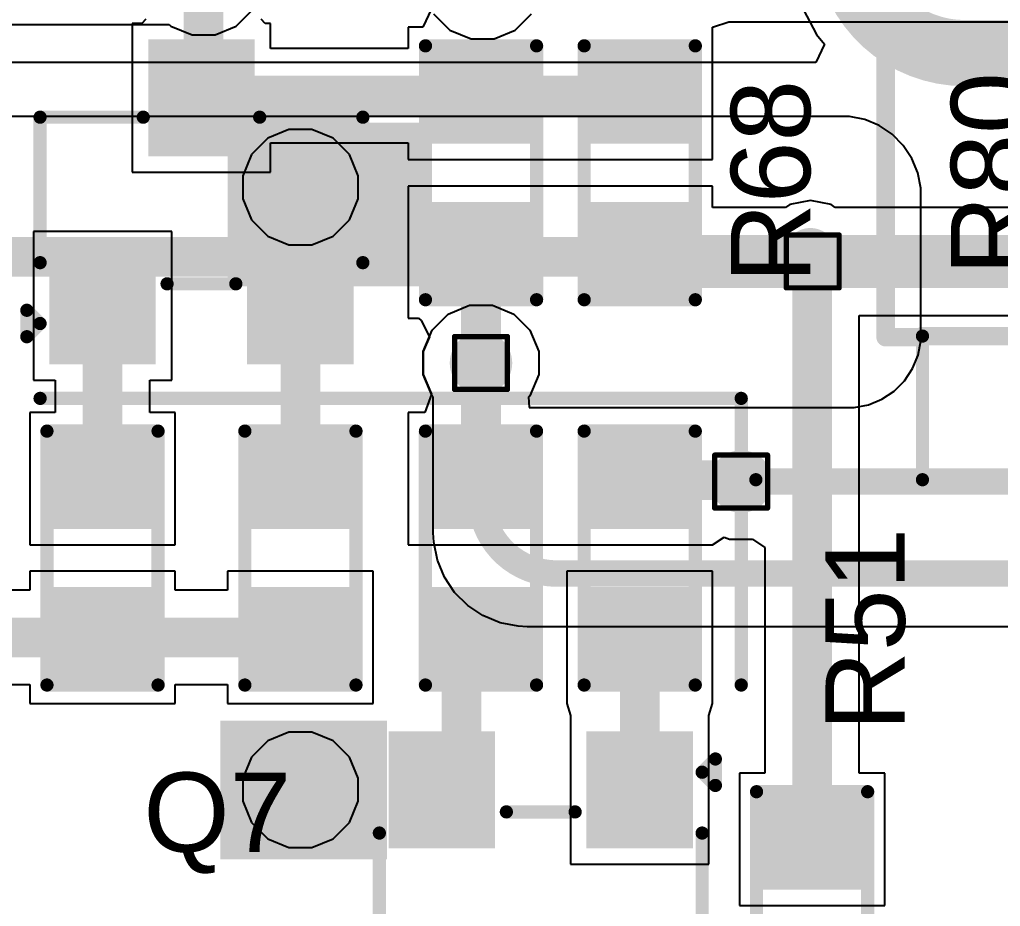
# Model space of a CAD drawing. Header units: inches. Extents: x -40 to 219, y 2 to 133.
# Drawn here: x 36.49 to 45.91, y 30.24 to 38.76 of the extents above; entities that cross this region are included whole.
import ezdxf

# ---------------------------------------------------------------- set-up
doc = ezdxf.new("R2010")
doc.units = ezdxf.units.IN
for name, color, linetype in [('Bottom Layer', 5, 'Continuous'), ('Drill Drawing', 1, 'Continuous'), ('Top Layer', 1, 'Continuous'), ('Top Overlay', 2, 'Continuous'), ('Top Paste', 8, 'Continuous'), ('Top Solder', 216, 'Continuous'), ('Via Holes', 16, 'Continuous')]:
    doc.layers.add(name, color=color, linetype=linetype)
doc.styles.add('Arial', font='', dxfattribs={"height": 0.2})
doc.styles.get('Arial').set_extended_font_data('Arial')

# ---------------------------------------------------------------- blocks, each defined once
blk = doc.blocks.new('R___0603_36')
at = {"layer": 'Top Layer'}
for points in [[(-0.381, 0.4445), (-0.381, -0.4445), (-1.143, -0.4445), (-1.143, 0.4445)], [(1.143, 0.4445), (1.143, -0.4445), (0.381, -0.4445), (0.381, 0.4445)]]:
    blk.add_hatch(color=1, dxfattribs=at).paths.add_polyline_path(points)
at = {"layer": 'Top Paste'}
for points in [[(-0.381, 0.4445), (-0.381, -0.4445), (-1.143, -0.4445), (-1.143, 0.4445)], [(1.143, 0.4445), (1.143, -0.4445), (0.381, -0.4445), (0.381, 0.4445)]]:
    blk.add_hatch(color=8, dxfattribs=at).paths.add_polyline_path(points)
at = {"layer": 'Top Solder'}
for points in [[(-0.2794, 0.5461), (-0.2794, -0.5461), (-1.2446, -0.5461), (-1.2446, 0.5461)], [(1.2446, 0.5461), (1.2446, -0.5461), (0.2794, -0.5461), (0.2794, 0.5461)]]:
    blk.add_hatch(color=216, dxfattribs=at).paths.add_polyline_path(points)
at = {"layer": 'Top Overlay'}
for points in [[(1.2192, 0.5334, 0.127, 0.127, 0), (-1.2192, 0.5334, 0.127, 0.127, 0)], [(-1.2192, -0.5334, 0.127, 0.127, 0), (-1.2192, 0.5334, 0.127, 0.127, 0)], [(1.2192, -0.5334, 0.127, 0.127, 0), (1.2192, 0.5334, 0.127, 0.127, 0)], [(1.2192, -0.5334, 0.127, 0.127, 0), (-1.2192, -0.5334, 0.127, 0.127, 0)]]:
    blk.add_lwpolyline(points, format="xyseb", dxfattribs=at)
for points in [[(-1.25095, 0.5334, 0.0635, 0.0635, 1), (-1.18745, 0.5334, 0.0635, 0.0635, 1)], [(-1.25095, 0.5334, 0.0635, 0.0635, 1), (-1.18745, 0.5334, 0.0635, 0.0635, 1)], [(1.18745, 0.5334, 0.0635, 0.0635, 1), (1.25095, 0.5334, 0.0635, 0.0635, 1)], [(1.18745, 0.5334, 0.0635, 0.0635, 1), (1.25095, 0.5334, 0.0635, 0.0635, 1)], [(-1.25095, -0.5334, 0.0635, 0.0635, 1), (-1.18745, -0.5334, 0.0635, 0.0635, 1)], [(-1.25095, -0.5334, 0.0635, 0.0635, 1), (-1.18745, -0.5334, 0.0635, 0.0635, 1)], [(1.18745, -0.5334, 0.0635, 0.0635, 1), (1.25095, -0.5334, 0.0635, 0.0635, 1)], [(1.18745, -0.5334, 0.0635, 0.0635, 1), (1.25095, -0.5334, 0.0635, 0.0635, 1)]]:
    blk.add_lwpolyline(points, format="xyseb", close=True, dxfattribs=at)
blk = doc.blocks.new('R___0603_38')
at = {"layer": 'Top Layer'}
for points in [[(-0.381, 0.4445), (-0.381, -0.4445), (-1.143, -0.4445), (-1.143, 0.4445)], [(1.143, 0.4445), (1.143, -0.4445), (0.381, -0.4445), (0.381, 0.4445)]]:
    blk.add_hatch(color=1, dxfattribs=at).paths.add_polyline_path(points)
at = {"layer": 'Top Paste'}
for points in [[(-0.381, 0.4445), (-0.381, -0.4445), (-1.143, -0.4445), (-1.143, 0.4445)], [(1.143, 0.4445), (1.143, -0.4445), (0.381, -0.4445), (0.381, 0.4445)]]:
    blk.add_hatch(color=8, dxfattribs=at).paths.add_polyline_path(points)
at = {"layer": 'Top Solder'}
for points in [[(-0.2794, 0.5461), (-0.2794, -0.5461), (-1.2446, -0.5461), (-1.2446, 0.5461)], [(1.2446, 0.5461), (1.2446, -0.5461), (0.2794, -0.5461), (0.2794, 0.5461)]]:
    blk.add_hatch(color=216, dxfattribs=at).paths.add_polyline_path(points)
at = {"layer": 'Top Overlay'}
for points in [[(-1.2192, 0.5334, 0.127, 0.127, 0), (1.2192, 0.5334, 0.127, 0.127, 0)], [(-1.2192, 0.5334, 0.127, 0.127, 0), (-1.2192, -0.5334, 0.127, 0.127, 0)], [(1.2192, 0.5334, 0.127, 0.127, 0), (1.2192, -0.5334, 0.127, 0.127, 0)], [(-1.2192, -0.5334, 0.127, 0.127, 0), (1.2192, -0.5334, 0.127, 0.127, 0)]]:
    blk.add_lwpolyline(points, format="xyseb", dxfattribs=at)
for points in [[(-1.25095, 0.5334, 0.0635, 0.0635, 1), (-1.18745, 0.5334, 0.0635, 0.0635, 1)], [(-1.25095, 0.5334, 0.0635, 0.0635, 1), (-1.18745, 0.5334, 0.0635, 0.0635, 1)], [(1.18745, 0.5334, 0.0635, 0.0635, 1), (1.25095, 0.5334, 0.0635, 0.0635, 1)], [(1.18745, 0.5334, 0.0635, 0.0635, 1), (1.25095, 0.5334, 0.0635, 0.0635, 1)], [(-1.25095, -0.5334, 0.0635, 0.0635, 1), (-1.18745, -0.5334, 0.0635, 0.0635, 1)], [(-1.25095, -0.5334, 0.0635, 0.0635, 1), (-1.18745, -0.5334, 0.0635, 0.0635, 1)], [(1.18745, -0.5334, 0.0635, 0.0635, 1), (1.25095, -0.5334, 0.0635, 0.0635, 1)], [(1.18745, -0.5334, 0.0635, 0.0635, 1), (1.25095, -0.5334, 0.0635, 0.0635, 1)]]:
    blk.add_lwpolyline(points, format="xyseb", close=True, dxfattribs=at)
blk = doc.blocks.new('R___0603_41')
at = {"layer": 'Top Layer'}
for points in [[(-0.381, 0.4445), (-0.381, -0.4445), (-1.143, -0.4445), (-1.143, 0.4445)], [(1.143, 0.4445), (1.143, -0.4445), (0.381, -0.4445), (0.381, 0.4445)]]:
    blk.add_hatch(color=1, dxfattribs=at).paths.add_polyline_path(points)
at = {"layer": 'Top Paste'}
for points in [[(-0.381, 0.4445), (-0.381, -0.4445), (-1.143, -0.4445), (-1.143, 0.4445)], [(1.143, 0.4445), (1.143, -0.4445), (0.381, -0.4445), (0.381, 0.4445)]]:
    blk.add_hatch(color=8, dxfattribs=at).paths.add_polyline_path(points)
at = {"layer": 'Top Solder'}
for points in [[(-0.2794, 0.5461), (-0.2794, -0.5461), (-1.2446, -0.5461), (-1.2446, 0.5461)], [(1.2446, 0.5461), (1.2446, -0.5461), (0.2794, -0.5461), (0.2794, 0.5461)]]:
    blk.add_hatch(color=216, dxfattribs=at).paths.add_polyline_path(points)
at = {"layer": 'Top Overlay'}
for points in [[(-1.2192, 0.5334, 0.127, 0.127, 0), (1.2192, 0.5334, 0.127, 0.127, 0)], [(-1.2192, 0.5334, 0.127, 0.127, 0), (-1.2192, -0.5334, 0.127, 0.127, 0)], [(1.2192, 0.5334, 0.127, 0.127, 0), (1.2192, -0.5334, 0.127, 0.127, 0)], [(-1.2192, -0.5334, 0.127, 0.127, 0), (1.2192, -0.5334, 0.127, 0.127, 0)]]:
    blk.add_lwpolyline(points, format="xyseb", dxfattribs=at)
for points in [[(-1.25095, 0.5334, 0.0635, 0.0635, 1), (-1.18745, 0.5334, 0.0635, 0.0635, 1)], [(-1.25095, 0.5334, 0.0635, 0.0635, 1), (-1.18745, 0.5334, 0.0635, 0.0635, 1)], [(1.18745, 0.5334, 0.0635, 0.0635, 1), (1.25095, 0.5334, 0.0635, 0.0635, 1)], [(1.18745, 0.5334, 0.0635, 0.0635, 1), (1.25095, 0.5334, 0.0635, 0.0635, 1)], [(-1.25095, -0.5334, 0.0635, 0.0635, 1), (-1.18745, -0.5334, 0.0635, 0.0635, 1)], [(-1.25095, -0.5334, 0.0635, 0.0635, 1), (-1.18745, -0.5334, 0.0635, 0.0635, 1)], [(1.18745, -0.5334, 0.0635, 0.0635, 1), (1.25095, -0.5334, 0.0635, 0.0635, 1)], [(1.18745, -0.5334, 0.0635, 0.0635, 1), (1.25095, -0.5334, 0.0635, 0.0635, 1)]]:
    blk.add_lwpolyline(points, format="xyseb", close=True, dxfattribs=at)
blk = doc.blocks.new('R___0603_44')
at = {"layer": 'Top Layer'}
for points in [[(-0.381, 0.4445), (-0.381, -0.4445), (-1.143, -0.4445), (-1.143, 0.4445)], [(1.143, 0.4445), (1.143, -0.4445), (0.381, -0.4445), (0.381, 0.4445)]]:
    blk.add_hatch(color=1, dxfattribs=at).paths.add_polyline_path(points)
at = {"layer": 'Top Paste'}
for points in [[(-0.381, 0.4445), (-0.381, -0.4445), (-1.143, -0.4445), (-1.143, 0.4445)], [(1.143, 0.4445), (1.143, -0.4445), (0.381, -0.4445), (0.381, 0.4445)]]:
    blk.add_hatch(color=8, dxfattribs=at).paths.add_polyline_path(points)
at = {"layer": 'Top Solder'}
for points in [[(-0.2794, 0.5461), (-0.2794, -0.5461), (-1.2446, -0.5461), (-1.2446, 0.5461)], [(1.2446, 0.5461), (1.2446, -0.5461), (0.2794, -0.5461), (0.2794, 0.5461)]]:
    blk.add_hatch(color=216, dxfattribs=at).paths.add_polyline_path(points)
at = {"layer": 'Top Overlay'}
for points in [[(1.2192, 0.5334, 0.127, 0.127, 0), (-1.2192, 0.5334, 0.127, 0.127, 0)], [(-1.2192, -0.5334, 0.127, 0.127, 0), (-1.2192, 0.5334, 0.127, 0.127, 0)], [(1.2192, -0.5334, 0.127, 0.127, 0), (1.2192, 0.5334, 0.127, 0.127, 0)], [(1.2192, -0.5334, 0.127, 0.127, 0), (-1.2192, -0.5334, 0.127, 0.127, 0)]]:
    blk.add_lwpolyline(points, format="xyseb", dxfattribs=at)
for points in [[(-1.25095, 0.5334, 0.0635, 0.0635, 1), (-1.18745, 0.5334, 0.0635, 0.0635, 1)], [(-1.25095, 0.5334, 0.0635, 0.0635, 1), (-1.18745, 0.5334, 0.0635, 0.0635, 1)], [(1.18745, 0.5334, 0.0635, 0.0635, 1), (1.25095, 0.5334, 0.0635, 0.0635, 1)], [(1.18745, 0.5334, 0.0635, 0.0635, 1), (1.25095, 0.5334, 0.0635, 0.0635, 1)], [(-1.25095, -0.5334, 0.0635, 0.0635, 1), (-1.18745, -0.5334, 0.0635, 0.0635, 1)], [(-1.25095, -0.5334, 0.0635, 0.0635, 1), (-1.18745, -0.5334, 0.0635, 0.0635, 1)], [(1.18745, -0.5334, 0.0635, 0.0635, 1), (1.25095, -0.5334, 0.0635, 0.0635, 1)], [(1.18745, -0.5334, 0.0635, 0.0635, 1), (1.25095, -0.5334, 0.0635, 0.0635, 1)]]:
    blk.add_lwpolyline(points, format="xyseb", close=True, dxfattribs=at)
blk = doc.blocks.new('R___0603_50')
at = {"layer": 'Top Layer'}
for points in [[(-0.381, 0.4445), (-0.381, -0.4445), (-1.143, -0.4445), (-1.143, 0.4445)], [(1.143, 0.4445), (1.143, -0.4445), (0.381, -0.4445), (0.381, 0.4445)]]:
    blk.add_hatch(color=1, dxfattribs=at).paths.add_polyline_path(points)
at = {"layer": 'Top Paste'}
for points in [[(-0.381, 0.4445), (-0.381, -0.4445), (-1.143, -0.4445), (-1.143, 0.4445)], [(1.143, 0.4445), (1.143, -0.4445), (0.381, -0.4445), (0.381, 0.4445)]]:
    blk.add_hatch(color=8, dxfattribs=at).paths.add_polyline_path(points)
at = {"layer": 'Top Solder'}
for points in [[(-0.2794, 0.5461), (-0.2794, -0.5461), (-1.2446, -0.5461), (-1.2446, 0.5461)], [(1.2446, 0.5461), (1.2446, -0.5461), (0.2794, -0.5461), (0.2794, 0.5461)]]:
    blk.add_hatch(color=216, dxfattribs=at).paths.add_polyline_path(points)
at = {"layer": 'Top Overlay'}
for points in [[(1.2192, 0.5334, 0.127, 0.127, 0), (-1.2192, 0.5334, 0.127, 0.127, 0)], [(-1.2192, -0.5334, 0.127, 0.127, 0), (-1.2192, 0.5334, 0.127, 0.127, 0)], [(1.2192, -0.5334, 0.127, 0.127, 0), (1.2192, 0.5334, 0.127, 0.127, 0)], [(1.2192, -0.5334, 0.127, 0.127, 0), (-1.2192, -0.5334, 0.127, 0.127, 0)]]:
    blk.add_lwpolyline(points, format="xyseb", dxfattribs=at)
for points in [[(-1.25095, 0.5334, 0.0635, 0.0635, 1), (-1.18745, 0.5334, 0.0635, 0.0635, 1)], [(-1.25095, 0.5334, 0.0635, 0.0635, 1), (-1.18745, 0.5334, 0.0635, 0.0635, 1)], [(1.18745, 0.5334, 0.0635, 0.0635, 1), (1.25095, 0.5334, 0.0635, 0.0635, 1)], [(1.18745, 0.5334, 0.0635, 0.0635, 1), (1.25095, 0.5334, 0.0635, 0.0635, 1)], [(-1.25095, -0.5334, 0.0635, 0.0635, 1), (-1.18745, -0.5334, 0.0635, 0.0635, 1)], [(-1.25095, -0.5334, 0.0635, 0.0635, 1), (-1.18745, -0.5334, 0.0635, 0.0635, 1)], [(1.18745, -0.5334, 0.0635, 0.0635, 1), (1.25095, -0.5334, 0.0635, 0.0635, 1)], [(1.18745, -0.5334, 0.0635, 0.0635, 1), (1.25095, -0.5334, 0.0635, 0.0635, 1)]]:
    blk.add_lwpolyline(points, format="xyseb", close=True, dxfattribs=at)
blk = doc.blocks.new('R___0603_67')
at = {"layer": 'Top Layer'}
for points in [[(-0.381, 0.4445), (-0.381, -0.4445), (-1.143, -0.4445), (-1.143, 0.4445)], [(1.143, 0.4445), (1.143, -0.4445), (0.381, -0.4445), (0.381, 0.4445)]]:
    blk.add_hatch(color=1, dxfattribs=at).paths.add_polyline_path(points)
at = {"layer": 'Top Paste'}
for points in [[(-0.381, 0.4445), (-0.381, -0.4445), (-1.143, -0.4445), (-1.143, 0.4445)], [(1.143, 0.4445), (1.143, -0.4445), (0.381, -0.4445), (0.381, 0.4445)]]:
    blk.add_hatch(color=8, dxfattribs=at).paths.add_polyline_path(points)
at = {"layer": 'Top Solder'}
for points in [[(-0.2794, 0.5461), (-0.2794, -0.5461), (-1.2446, -0.5461), (-1.2446, 0.5461)], [(1.2446, 0.5461), (1.2446, -0.5461), (0.2794, -0.5461), (0.2794, 0.5461)]]:
    blk.add_hatch(color=216, dxfattribs=at).paths.add_polyline_path(points)
at = {"layer": 'Top Overlay'}
for points in [[(1.2192, 0.5334, 0.127, 0.127, 0), (-1.2192, 0.5334, 0.127, 0.127, 0)], [(-1.2192, -0.5334, 0.127, 0.127, 0), (-1.2192, 0.5334, 0.127, 0.127, 0)], [(1.2192, -0.5334, 0.127, 0.127, 0), (1.2192, 0.5334, 0.127, 0.127, 0)], [(1.2192, -0.5334, 0.127, 0.127, 0), (-1.2192, -0.5334, 0.127, 0.127, 0)]]:
    blk.add_lwpolyline(points, format="xyseb", dxfattribs=at)
for points in [[(-1.25095, 0.5334, 0.0635, 0.0635, 1), (-1.18745, 0.5334, 0.0635, 0.0635, 1)], [(-1.25095, 0.5334, 0.0635, 0.0635, 1), (-1.18745, 0.5334, 0.0635, 0.0635, 1)], [(1.18745, 0.5334, 0.0635, 0.0635, 1), (1.25095, 0.5334, 0.0635, 0.0635, 1)], [(1.18745, 0.5334, 0.0635, 0.0635, 1), (1.25095, 0.5334, 0.0635, 0.0635, 1)], [(-1.25095, -0.5334, 0.0635, 0.0635, 1), (-1.18745, -0.5334, 0.0635, 0.0635, 1)], [(-1.25095, -0.5334, 0.0635, 0.0635, 1), (-1.18745, -0.5334, 0.0635, 0.0635, 1)], [(1.18745, -0.5334, 0.0635, 0.0635, 1), (1.25095, -0.5334, 0.0635, 0.0635, 1)], [(1.18745, -0.5334, 0.0635, 0.0635, 1), (1.25095, -0.5334, 0.0635, 0.0635, 1)]]:
    blk.add_lwpolyline(points, format="xyseb", close=True, dxfattribs=at)
blk = doc.blocks.new('R___0603_68')
at = {"layer": 'Top Layer'}
for points in [[(-0.381, 0.4445), (-0.381, -0.4445), (-1.143, -0.4445), (-1.143, 0.4445)], [(1.143, 0.4445), (1.143, -0.4445), (0.381, -0.4445), (0.381, 0.4445)]]:
    blk.add_hatch(color=1, dxfattribs=at).paths.add_polyline_path(points)
at = {"layer": 'Top Paste'}
for points in [[(-0.381, 0.4445), (-0.381, -0.4445), (-1.143, -0.4445), (-1.143, 0.4445)], [(1.143, 0.4445), (1.143, -0.4445), (0.381, -0.4445), (0.381, 0.4445)]]:
    blk.add_hatch(color=8, dxfattribs=at).paths.add_polyline_path(points)
at = {"layer": 'Top Solder'}
for points in [[(-0.2794, 0.5461), (-0.2794, -0.5461), (-1.2446, -0.5461), (-1.2446, 0.5461)], [(1.2446, 0.5461), (1.2446, -0.5461), (0.2794, -0.5461), (0.2794, 0.5461)]]:
    blk.add_hatch(color=216, dxfattribs=at).paths.add_polyline_path(points)
at = {"layer": 'Top Overlay'}
for points in [[(-1.2192, 0.5334, 0.127, 0.127, 0), (1.2192, 0.5334, 0.127, 0.127, 0)], [(-1.2192, 0.5334, 0.127, 0.127, 0), (-1.2192, -0.5334, 0.127, 0.127, 0)], [(1.2192, 0.5334, 0.127, 0.127, 0), (1.2192, -0.5334, 0.127, 0.127, 0)], [(-1.2192, -0.5334, 0.127, 0.127, 0), (1.2192, -0.5334, 0.127, 0.127, 0)]]:
    blk.add_lwpolyline(points, format="xyseb", dxfattribs=at)
for points in [[(-1.25095, 0.5334, 0.0635, 0.0635, 1), (-1.18745, 0.5334, 0.0635, 0.0635, 1)], [(-1.25095, 0.5334, 0.0635, 0.0635, 1), (-1.18745, 0.5334, 0.0635, 0.0635, 1)], [(1.18745, 0.5334, 0.0635, 0.0635, 1), (1.25095, 0.5334, 0.0635, 0.0635, 1)], [(1.18745, 0.5334, 0.0635, 0.0635, 1), (1.25095, 0.5334, 0.0635, 0.0635, 1)], [(-1.25095, -0.5334, 0.0635, 0.0635, 1), (-1.18745, -0.5334, 0.0635, 0.0635, 1)], [(-1.25095, -0.5334, 0.0635, 0.0635, 1), (-1.18745, -0.5334, 0.0635, 0.0635, 1)], [(1.18745, -0.5334, 0.0635, 0.0635, 1), (1.25095, -0.5334, 0.0635, 0.0635, 1)], [(1.18745, -0.5334, 0.0635, 0.0635, 1), (1.25095, -0.5334, 0.0635, 0.0635, 1)]]:
    blk.add_lwpolyline(points, format="xyseb", close=True, dxfattribs=at)
blk = doc.blocks.new('SOT_23_119')
at = {"layer": 'Top Layer'}
for points in [[(-0.41, 1.46), (0.41, 1.46), (0.41, 0.54), (-0.41, 0.54)], [(-1.36, -0.54), (-0.54, -0.54), (-0.54, -1.46), (-1.36, -1.46)], [(0.54, -0.54), (1.36, -0.54), (1.36, -1.46), (0.54, -1.46)]]:
    blk.add_hatch(color=1, dxfattribs=at).paths.add_polyline_path(points)
at = {"layer": 'Top Paste'}
for points in [[(-0.41, 1.46), (0.41, 1.46), (0.41, 0.54), (-0.41, 0.54)], [(-1.36, -0.54), (-0.54, -0.54), (-0.54, -1.46), (-1.36, -1.46)], [(0.54, -0.54), (1.36, -0.54), (1.36, -1.46), (0.54, -1.46)]]:
    blk.add_hatch(color=8, dxfattribs=at).paths.add_polyline_path(points)
at = {"layer": 'Top Solder'}
for points in [[(-0.5116, 1.5616), (0.5116, 1.5616), (0.5116, 0.4384), (-0.5116, 0.4384)], [(-1.4616, -0.4384), (-0.4384, -0.4384), (-0.4384, -1.5616), (-1.4616, -1.5616)], [(0.4384, -0.4384), (1.4616, -0.4384), (1.4616, -1.5616), (0.4384, -1.5616)]]:
    blk.add_hatch(color=216, dxfattribs=at).paths.add_polyline_path(points)
at = {"layer": 'Top Overlay'}
for points in [[(-1.5494, -0.5842, 0.127, 0.127, 0), (-1.5494, 0.8128, 0.127, 0.127, 0)], [(-1.5494, 0.8128, 0.127, 0.127, 0), (-0.5588, 0.8128, 0.127, 0.127, 0)], [(0.5588, 0.8128, 0.127, 0.127, 0), (1.5494, 0.8128, 0.127, 0.127, 0)], [(1.5494, -0.5842, 0.127, 0.127, 0), (1.5494, 0.8128, 0.127, 0.127, 0)], [(-0.3302, -0.7874, 0.127, 0.127, 0), (0.3302, -0.7874, 0.127, 0.127, 0)], [(-1.6764, -1.0414, 0.127, 0.127, 0), (-1.5494, -1.1684, 0.127, 0.127, 0)], [(-1.6764, -1.2954, 0.127, 0.127, 0), (-1.6764, -1.0414, 0.127, 0.127, 0)], [(-1.6764, -1.2954, 0.127, 0.127, 0), (-1.5494, -1.1684, 0.127, 0.127, 0)]]:
    blk.add_lwpolyline(points, format="xyseb", dxfattribs=at)
for points in [[(-1.5812, 0.8128, 0.0635, 0.0635, 1), (-1.5176, 0.8128, 0.0635, 0.0635, 1)], [(-1.5812, 0.8128, 0.0635, 0.0635, 1), (-1.5176, 0.8128, 0.0635, 0.0635, 1)], [(-0.5905, 0.8128, 0.0635, 0.0635, 1), (-0.5271, 0.8128, 0.0635, 0.0635, 1)], [(0.5271, 0.8128, 0.0635, 0.0635, 1), (0.5905, 0.8128, 0.0635, 0.0635, 1)], [(1.5176, 0.8128, 0.0635, 0.0635, 1), (1.5812, 0.8128, 0.0635, 0.0635, 1)], [(1.5176, 0.8128, 0.0635, 0.0635, 1), (1.5812, 0.8128, 0.0635, 0.0635, 1)], [(-1.5812, -0.5842, 0.0635, 0.0635, 1), (-1.5176, -0.5842, 0.0635, 0.0635, 1)], [(1.5176, -0.5842, 0.0635, 0.0635, 1), (1.5812, -0.5842, 0.0635, 0.0635, 1)], [(-0.3619, -0.7874, 0.0635, 0.0635, 1), (-0.2984, -0.7874, 0.0635, 0.0635, 1)], [(0.2984, -0.7874, 0.0635, 0.0635, 1), (0.3619, -0.7874, 0.0635, 0.0635, 1)], [(-1.7082, -1.0414, 0.0635, 0.0635, 1), (-1.6446, -1.0414, 0.0635, 0.0635, 1)], [(-1.7082, -1.0414, 0.0635, 0.0635, 1), (-1.6446, -1.0414, 0.0635, 0.0635, 1)], [(-1.5812, -1.1684, 0.0635, 0.0635, 1), (-1.5176, -1.1684, 0.0635, 0.0635, 1)], [(-1.5812, -1.1684, 0.0635, 0.0635, 1), (-1.5176, -1.1684, 0.0635, 0.0635, 1)], [(-1.7082, -1.2954, 0.0635, 0.0635, 1), (-1.6446, -1.2954, 0.0635, 0.0635, 1)], [(-1.7082, -1.2954, 0.0635, 0.0635, 1), (-1.6446, -1.2954, 0.0635, 0.0635, 1)]]:
    blk.add_lwpolyline(points, format="xyseb", close=True, dxfattribs=at)
blk = doc.blocks.new('SOT_23_129')
at = {"layer": 'Top Layer'}
for points in [[(-0.41, 1.46), (0.41, 1.46), (0.41, 0.54), (-0.41, 0.54)], [(-1.36, -0.54), (-0.54, -0.54), (-0.54, -1.46), (-1.36, -1.46)], [(0.54, -0.54), (1.36, -0.54), (1.36, -1.46), (0.54, -1.46)]]:
    blk.add_hatch(color=1, dxfattribs=at).paths.add_polyline_path(points)
at = {"layer": 'Top Paste'}
for points in [[(-0.41, 1.46), (0.41, 1.46), (0.41, 0.54), (-0.41, 0.54)], [(-1.36, -0.54), (-0.54, -0.54), (-0.54, -1.46), (-1.36, -1.46)], [(0.54, -0.54), (1.36, -0.54), (1.36, -1.46), (0.54, -1.46)]]:
    blk.add_hatch(color=8, dxfattribs=at).paths.add_polyline_path(points)
at = {"layer": 'Top Solder'}
for points in [[(-0.5116, 1.5616), (0.5116, 1.5616), (0.5116, 0.4384), (-0.5116, 0.4384)], [(-1.4616, -0.4384), (-0.4384, -0.4384), (-0.4384, -1.5616), (-1.4616, -1.5616)], [(0.4384, -0.4384), (1.4616, -0.4384), (1.4616, -1.5616), (0.4384, -1.5616)]]:
    blk.add_hatch(color=216, dxfattribs=at).paths.add_polyline_path(points)
at = {"layer": 'Top Overlay'}
for points in [[(-1.5494, -0.5842, 0.127, 0.127, 0), (-1.5494, 0.8128, 0.127, 0.127, 0)], [(-0.5588, 0.8128, 0.127, 0.127, 0), (-1.5494, 0.8128, 0.127, 0.127, 0)], [(1.5494, 0.8128, 0.127, 0.127, 0), (0.5588, 0.8128, 0.127, 0.127, 0)], [(1.5494, 0.8128, 0.127, 0.127, 0), (1.5494, -0.5842, 0.127, 0.127, 0)], [(0.3302, -0.7874, 0.127, 0.127, 0), (-0.3302, -0.7874, 0.127, 0.127, 0)], [(-1.5494, -1.1684, 0.127, 0.127, 0), (-1.6764, -1.0414, 0.127, 0.127, 0)], [(-1.6764, -1.0414, 0.127, 0.127, 0), (-1.6764, -1.2954, 0.127, 0.127, 0)], [(-1.5494, -1.1684, 0.127, 0.127, 0), (-1.6764, -1.2954, 0.127, 0.127, 0)]]:
    blk.add_lwpolyline(points, format="xyseb", dxfattribs=at)
for points in [[(-1.5812, 0.8128, 0.0635, 0.0635, 1), (-1.5177, 0.8128, 0.0635, 0.0635, 1)], [(-1.5812, 0.8128, 0.0635, 0.0635, 1), (-1.5177, 0.8128, 0.0635, 0.0635, 1)], [(-0.5905, 0.8128, 0.0635, 0.0635, 1), (-0.5271, 0.8128, 0.0635, 0.0635, 1)], [(0.5271, 0.8128, 0.0635, 0.0635, 1), (0.5905, 0.8128, 0.0635, 0.0635, 1)], [(1.5177, 0.8128, 0.0635, 0.0635, 1), (1.5812, 0.8128, 0.0635, 0.0635, 1)], [(1.5177, 0.8128, 0.0635, 0.0635, 1), (1.5812, 0.8128, 0.0635, 0.0635, 1)], [(-1.5812, -0.5842, 0.0635, 0.0635, 1), (-1.5176, -0.5842, 0.0635, 0.0635, 1)], [(1.5176, -0.5842, 0.0635, 0.0635, 1), (1.5812, -0.5842, 0.0635, 0.0635, 1)], [(-0.3619, -0.7874, 0.0635, 0.0635, 1), (-0.2984, -0.7874, 0.0635, 0.0635, 1)], [(0.2984, -0.7874, 0.0635, 0.0635, 1), (0.3619, -0.7874, 0.0635, 0.0635, 1)], [(-1.7082, -1.0414, 0.0635, 0.0635, 1), (-1.6446, -1.0414, 0.0635, 0.0635, 1)], [(-1.7082, -1.0414, 0.0635, 0.0635, 1), (-1.6446, -1.0414, 0.0635, 0.0635, 1)], [(-1.5812, -1.1684, 0.0635, 0.0635, 1), (-1.5176, -1.1684, 0.0635, 0.0635, 1)], [(-1.5812, -1.1684, 0.0635, 0.0635, 1), (-1.5176, -1.1684, 0.0635, 0.0635, 1)], [(-1.7082, -1.2954, 0.0635, 0.0635, 1), (-1.6446, -1.2954, 0.0635, 0.0635, 1)], [(-1.7082, -1.2954, 0.0635, 0.0635, 1), (-1.6446, -1.2954, 0.0635, 0.0635, 1)]]:
    blk.add_lwpolyline(points, format="xyseb", close=True, dxfattribs=at)

msp = doc.modelspace()

# ---------------------------------------------------------------- hatches: boundary and pattern name
at = {"layer": 'Bottom Layer'}
for points in [[(38.4913, 36.1988), (40.3906, 36.1988), (40.3906, 37.7675), (38.4913, 37.7675)], [(38.4203, 30.6941), (40.0208, 30.6941), (40.0208, 32.0249), (38.4203, 32.0249)]]:
    msp.add_hatch(color=5, dxfattribs=at).paths.add_polyline_path(points)
h = msp.add_hatch(color=5, dxfattribs=at)
edge = h.paths.add_edge_path()
edge.add_arc((44.1084, 36.4368), 0.3, 0, 360)
h = msp.add_hatch(color=5, dxfattribs=at)
edge = h.paths.add_edge_path()
edge.add_arc((40.9238, 35.4611), 0.3, 0, 360)
h = msp.add_hatch(color=5, dxfattribs=at)
edge = h.paths.add_edge_path()
edge.add_arc((43.4214, 34.3224), 0.3, 0, 360)
at = {"layer": 'Top Layer'}
h = msp.add_hatch(color=1, dxfattribs=at)
edge = h.paths.add_edge_path()
edge.add_arc((44.1084, 36.4368), 0.3, 0, 360)
h = msp.add_hatch(color=1, dxfattribs=at)
edge = h.paths.add_edge_path()
edge.add_arc((40.9238, 35.4611), 0.3, 0, 360)
h = msp.add_hatch(color=1, dxfattribs=at)
edge = h.paths.add_edge_path()
edge.add_arc((43.4214, 34.3224), 0.3, 0, 360)
at = {"layer": 'Via Holes'}
h = msp.add_hatch(color=7, dxfattribs=at)
edge = h.paths.add_edge_path()
edge.add_arc((44.1084, 36.4368), 0.15, 0, 360)
h = msp.add_hatch(color=7, dxfattribs=at)
edge = h.paths.add_edge_path()
edge.add_arc((40.9238, 35.4611), 0.15, 0, 360)
h = msp.add_hatch(color=7, dxfattribs=at)
edge = h.paths.add_edge_path()
edge.add_arc((43.4214, 34.3224), 0.15, 0, 360)

# ---------------------------------------------------------------- linework, layer by layer
at = {"layer": 'Bottom Layer'}
for p, q in [((43.9877, 38.912), (44.1456, 38.6167)), ((38.5743, 38.6961), (38.7302, 38.8519)), ((40.469, 38.8133), (40.6249, 38.6575)), ((41.2525, 38.6575), (41.4083, 38.8133)), ((33.3654, 38.7125), (37.9302, 38.7125)), ((37.9302, 38.7125), (37.9467, 38.6961)), ((37.9467, 38.6961), (38.1503, 38.6117)), ((38.1503, 38.6117), (38.3707, 38.6117)), ((38.3707, 38.6117), (38.5743, 38.6961)), ((40.6249, 38.6575), (40.8285, 38.5732)), ((41.0489, 38.5732), (41.2525, 38.6575)), ((44.1456, 38.6167), (44.2222, 38.5233)), ((40.8285, 38.5732), (41.0489, 38.5732)), ((44.2222, 38.5233), (44.1381, 38.3455)), ((39.2773, 38.3455), (32.9879, 38.3455)), ((44.1381, 38.3455), (39.2773, 38.3455)), ((39.2773, 37.8276), (32.7426, 37.8276)), ((44.3854, 37.8276), (39.2773, 37.8276)), ((44.4605, 37.8276), (44.3854, 37.8276)), ((44.3854, 37.8276), (44.3854, 37.8276)), ((44.6077, 37.7983), (44.4605, 37.8276)), ((44.7464, 37.7409), (44.6077, 37.7983)), ((39.0799, 37.7032), (38.8763, 37.6188)), ((39.3003, 37.7032), (39.0799, 37.7032)), ((39.5039, 37.6188), (39.3003, 37.7032)), ((44.8712, 37.6575), (44.7464, 37.7409)), ((38.8763, 37.6188), (38.7205, 37.463)), ((39.6598, 37.463), (39.5039, 37.6188)), ((44.9773, 37.5513), (44.8712, 37.6575)), ((45.0607, 37.4265), (44.9773, 37.5513)), ((38.7205, 37.463), (38.6361, 37.2594)), ((39.7441, 37.2594), (39.6598, 37.463)), ((45.1181, 37.2879), (45.0607, 37.4265)), ((38.6361, 37.2594), (38.6361, 37.039)), ((39.7441, 37.039), (39.7441, 37.2594)), ((45.1474, 37.1406), (45.1181, 37.2879)), ((45.1474, 37.0656), (45.1474, 37.1406)), ((38.6361, 37.039), (38.7205, 36.8354)), ((39.6598, 36.8354), (39.7441, 37.039)), ((45.1474, 35.7436), (45.1474, 37.0656)), ((38.7205, 36.8354), (38.8763, 36.6795)), ((39.5039, 36.6795), (39.6598, 36.8354)), ((38.8763, 36.6795), (39.0799, 36.5952)), ((39.3003, 36.5952), (39.5039, 36.6795)), ((39.0799, 36.5952), (39.3003, 36.5952)), ((40.61, 35.9307), (40.8136, 36.0151)), ((40.8136, 36.0151), (41.034, 36.0151)), ((41.034, 36.0151), (41.2376, 35.9307)), ((40.4541, 35.7749), (40.61, 35.9307)), ((41.2376, 35.9307), (41.3935, 35.7749)), ((40.3698, 35.5713), (40.4541, 35.7749)), ((41.3935, 35.7749), (41.4778, 35.5713)), ((45.1474, 35.6737), (45.1474, 35.7436)), ((45.1474, 35.7436), (45.1474, 35.7436)), ((45.1201, 35.5365), (45.1474, 35.6737)), ((40.3698, 35.3509), (40.3698, 35.5713)), ((41.4778, 35.5713), (41.4778, 35.3509)), ((45.0666, 35.4073), (45.1201, 35.5365)), ((44.9889, 35.291), (45.0666, 35.4073)), ((40.4541, 35.1473), (40.3698, 35.3509)), ((41.4778, 35.3509), (41.3935, 35.1473)), ((44.89, 35.1921), (44.9889, 35.291)), ((40.4662, 35.1352), (40.4541, 35.1473)), ((40.4662, 33.8305), (40.4662, 35.1352)), ((41.3935, 35.1473), (41.3814, 35.1352)), ((41.3814, 35.1352), (41.3876, 35.0336)), ((44.7737, 35.1144), (44.89, 35.1921)), ((41.3876, 35.0336), (44.4374, 35.0336)), ((44.4374, 35.0336), (44.5073, 35.0336)), ((44.5073, 35.0336), (44.6445, 35.0609)), ((44.6445, 35.0609), (44.7737, 35.1144)), ((40.4705, 33.742), (40.4662, 33.8305)), ((40.4662, 33.8305), (40.4662, 33.8305)), ((40.505, 33.5686), (40.4705, 33.742)), ((40.5727, 33.4052), (40.505, 33.5686)), ((40.671, 33.2582), (40.5727, 33.4052)), ((40.796, 33.1331), (40.671, 33.2582)), ((40.943, 33.0349), (40.796, 33.1331)), ((41.1064, 32.9672), (40.943, 33.0349)), ((41.2799, 32.9327), (41.1064, 32.9672)), ((41.3683, 32.9284), (41.2799, 32.9327)), ((60.1572, 32.9284), (41.3683, 32.9284)), ((38.8763, 31.8327), (38.7205, 31.6768)), ((39.0799, 31.917), (38.8763, 31.8327)), ((39.3003, 31.917), (39.0799, 31.917)), ((39.5039, 31.8327), (39.3003, 31.917)), ((39.6598, 31.6768), (39.5039, 31.8327)), ((38.7205, 31.6768), (38.6361, 31.4732)), ((39.7441, 31.4732), (39.6598, 31.6768)), ((38.6361, 31.4732), (38.6361, 31.2528)), ((39.7441, 31.2528), (39.7441, 31.4732)), ((38.6361, 31.2528), (38.7205, 31.0492)), ((39.6598, 31.0492), (39.7441, 31.2528)), ((38.7205, 31.0492), (38.8763, 30.8933)), ((39.5039, 30.8933), (39.6598, 31.0492)), ((38.8763, 30.8933), (39.0799, 30.809)), ((39.3003, 30.809), (39.5039, 30.8933)), ((39.0799, 30.809), (39.3003, 30.809))]:
    msp.add_line(p, q, dxfattribs=at)
for points in [[(45.566, 38.4372, 0.635, 0.635, -0.414214), (44.4374, 39.5658, 0.635, 0.635, 0)], [(45.566, 38.4372, 0.635, 0.635, 0), (54.5787, 38.4372, 0.635, 0.635, 0)], [(34.5111, 36.4809, 0.381, 0.381, 0), (44.1084, 36.4809, 0.381, 0.381, 0)], [(40.9238, 34.1665, 0.254, 0.254, 0), (40.9238, 35.4611, 0.254, 0.254, 0)], [(43.4214, 34.3224, 0.254, 0.254, 0), (56.5571, 34.3224, 0.254, 0.254, 0)], [(41.6512, 33.4391, 0.254, 0.254, -0.414214), (40.9238, 34.1665, 0.254, 0.254, 0)], [(41.6512, 33.4391, 0.254, 0.254, 0), (57.1375, 33.4391, 0.254, 0.254, 0)]]:
    msp.add_lwpolyline(points, format="xyseb", dxfattribs=at)
for points in [[(45.4072, 38.4372, 0.3175, 0.3175, 1), (45.7247, 38.4372, 0.3175, 0.3175, 1)], [(45.4072, 38.4372, 0.3175, 0.3175, 1), (45.7247, 38.4372, 0.3175, 0.3175, 1)], [(44.0132, 36.4809, 0.1905, 0.1905, 1), (44.2037, 36.4809, 0.1905, 0.1905, 1)], [(40.8603, 35.4611, 0.127, 0.127, 1), (40.9873, 35.4611, 0.127, 0.127, 1)], [(43.3579, 34.3224, 0.127, 0.127, 1), (43.4849, 34.3224, 0.127, 0.127, 1)], [(40.8603, 34.1665, 0.127, 0.127, 1), (40.9873, 34.1665, 0.127, 0.127, 1)], [(40.8603, 34.1665, 0.127, 0.127, 1), (40.9873, 34.1665, 0.127, 0.127, 1)], [(41.5877, 33.4391, 0.127, 0.127, 1), (41.7147, 33.4391, 0.127, 0.127, 1)], [(41.5877, 33.4391, 0.127, 0.127, 1), (41.7147, 33.4391, 0.127, 0.127, 1)]]:
    msp.add_lwpolyline(points, format="xyseb", close=True, dxfattribs=at)
at = {"layer": 'Drill Drawing'}
for points in [[(43.8544, 36.6908, 0.0508, 0.0508, 0), (44.3624, 36.6908, 0.0508, 0.0508, 0)], [(43.8544, 36.1828, 0.0508, 0.0508, 0), (43.8544, 36.6908, 0.0508, 0.0508, 0)], [(44.3624, 36.1828, 0.0508, 0.0508, 0), (44.3624, 36.6908, 0.0508, 0.0508, 0)], [(43.8544, 36.1828, 0.0508, 0.0508, 0), (44.3624, 36.1828, 0.0508, 0.0508, 0)], [(40.6698, 35.7151, 0.0508, 0.0508, 0), (41.1778, 35.7151, 0.0508, 0.0508, 0)], [(40.6698, 35.2071, 0.0508, 0.0508, 0), (40.6698, 35.7151, 0.0508, 0.0508, 0)], [(41.1778, 35.2071, 0.0508, 0.0508, 0), (41.1778, 35.7151, 0.0508, 0.0508, 0)], [(40.6698, 35.2071, 0.0508, 0.0508, 0), (41.1778, 35.2071, 0.0508, 0.0508, 0)], [(43.1674, 34.5764, 0.0508, 0.0508, 0), (43.6754, 34.5764, 0.0508, 0.0508, 0)], [(43.1674, 34.0684, 0.0508, 0.0508, 0), (43.1674, 34.5764, 0.0508, 0.0508, 0)], [(43.6754, 34.0684, 0.0508, 0.0508, 0), (43.6754, 34.5764, 0.0508, 0.0508, 0)], [(43.1674, 34.0684, 0.0508, 0.0508, 0), (43.6754, 34.0684, 0.0508, 0.0508, 0)]]:
    msp.add_lwpolyline(points, format="xyseb", dxfattribs=at)
for points in [[(43.8417, 36.6908, 0.0254, 0.0254, 1), (43.8671, 36.6908, 0.0254, 0.0254, 1)], [(43.8417, 36.6908, 0.0254, 0.0254, 1), (43.8671, 36.6908, 0.0254, 0.0254, 1)], [(44.3497, 36.6908, 0.0254, 0.0254, 1), (44.3751, 36.6908, 0.0254, 0.0254, 1)], [(44.3497, 36.6908, 0.0254, 0.0254, 1), (44.3751, 36.6908, 0.0254, 0.0254, 1)], [(43.8417, 36.1828, 0.0254, 0.0254, 1), (43.8671, 36.1828, 0.0254, 0.0254, 1)], [(43.8417, 36.1828, 0.0254, 0.0254, 1), (43.8671, 36.1828, 0.0254, 0.0254, 1)], [(44.3497, 36.1828, 0.0254, 0.0254, 1), (44.3751, 36.1828, 0.0254, 0.0254, 1)], [(44.3497, 36.1828, 0.0254, 0.0254, 1), (44.3751, 36.1828, 0.0254, 0.0254, 1)], [(40.6571, 35.7151, 0.0254, 0.0254, 1), (40.6825, 35.7151, 0.0254, 0.0254, 1)], [(40.6571, 35.7151, 0.0254, 0.0254, 1), (40.6825, 35.7151, 0.0254, 0.0254, 1)], [(41.1651, 35.7151, 0.0254, 0.0254, 1), (41.1905, 35.7151, 0.0254, 0.0254, 1)], [(41.1651, 35.7151, 0.0254, 0.0254, 1), (41.1905, 35.7151, 0.0254, 0.0254, 1)], [(40.6571, 35.2071, 0.0254, 0.0254, 1), (40.6825, 35.2071, 0.0254, 0.0254, 1)], [(40.6571, 35.2071, 0.0254, 0.0254, 1), (40.6825, 35.2071, 0.0254, 0.0254, 1)], [(41.1651, 35.2071, 0.0254, 0.0254, 1), (41.1905, 35.2071, 0.0254, 0.0254, 1)], [(41.1651, 35.2071, 0.0254, 0.0254, 1), (41.1905, 35.2071, 0.0254, 0.0254, 1)], [(43.1547, 34.5764, 0.0254, 0.0254, 1), (43.1801, 34.5764, 0.0254, 0.0254, 1)], [(43.1547, 34.5764, 0.0254, 0.0254, 1), (43.1801, 34.5764, 0.0254, 0.0254, 1)], [(43.6627, 34.5764, 0.0254, 0.0254, 1), (43.6881, 34.5764, 0.0254, 0.0254, 1)], [(43.6627, 34.5764, 0.0254, 0.0254, 1), (43.6881, 34.5764, 0.0254, 0.0254, 1)], [(43.1547, 34.0684, 0.0254, 0.0254, 1), (43.1801, 34.0684, 0.0254, 0.0254, 1)], [(43.1547, 34.0684, 0.0254, 0.0254, 1), (43.1801, 34.0684, 0.0254, 0.0254, 1)], [(43.6627, 34.0684, 0.0254, 0.0254, 1), (43.6881, 34.0684, 0.0254, 0.0254, 1)], [(43.6627, 34.0684, 0.0254, 0.0254, 1), (43.6881, 34.0684, 0.0254, 0.0254, 1)]]:
    msp.add_lwpolyline(points, format="xyseb", close=True, dxfattribs=at)
at = {"layer": 'Top Layer'}
for p, q in [((40.4487, 38.8625), (40.3654, 38.6847)), ((37.6685, 38.7228), (37.5761, 38.7228)), ((37.5761, 38.7228), (37.5761, 37.2948)), ((37.7063, 38.7626), (37.6685, 38.7228)), ((38.8525, 38.7228), (38.8147, 38.7626)), ((38.9041, 38.7228), (38.8525, 38.7228)), ((38.9041, 38.4824), (38.9041, 38.7228)), ((43.1465, 38.6847), (43.3019, 38.7387)), ((43.3019, 38.7387), (64.2026, 38.7387)), ((40.3654, 38.6847), (40.2255, 38.6847)), ((40.2255, 38.6847), (40.2255, 38.4824)), ((43.1465, 37.4147), (43.1465, 38.6847)), ((40.2255, 38.4824), (38.9041, 38.4824)), ((38.9041, 37.2948), (38.9041, 37.576)), ((38.9041, 37.576), (40.2255, 37.576)), ((40.2255, 37.576), (40.2255, 37.4147)), ((40.2255, 37.4147), (41.6225, 37.4147)), ((41.6225, 37.4147), (41.6225, 37.4147)), ((41.6225, 37.4147), (41.7495, 37.4147)), ((41.7495, 37.4147), (41.7495, 37.4147)), ((41.7495, 37.4147), (43.1465, 37.4147)), ((37.5761, 37.2948), (38.9041, 37.2948)), ((41.5717, 37.1607), (40.2255, 37.1607)), ((40.2255, 37.1607), (40.2255, 35.8907)), ((41.6225, 37.1607), (41.5717, 37.1607)), ((41.7495, 37.1607), (41.6225, 37.1607)), ((41.8003, 37.1607), (41.7495, 37.1607)), ((43.1465, 37.1607), (41.8003, 37.1607)), ((43.1465, 36.9547), (43.1465, 37.1607)), ((44.086, 37.0212), (43.8878, 36.9818)), ((44.2842, 36.9818), (44.086, 37.0212)), ((43.8473, 36.9547), (43.1465, 36.9547)), ((43.8878, 36.9818), (43.8473, 36.9547)), ((44.3248, 36.9547), (44.2842, 36.9818)), ((61.9825, 36.9547), (44.3248, 36.9547)), ((37.9541, 36.7228), (36.6261, 36.7228)), ((36.6261, 36.7228), (36.6261, 35.2948)), ((37.9541, 35.2948), (37.9541, 36.7228)), ((40.2255, 35.8907), (40.3243, 35.8907)), ((40.3243, 35.8907), (40.3487, 35.8689)), ((44.5558, 31.522), (44.5558, 35.9188)), ((44.5558, 35.9188), (53.6678, 35.9188)), ((40.3487, 35.8689), (40.4284, 35.7129)), ((40.4284, 35.7129), (40.3698, 35.5713)), ((40.3698, 35.5713), (40.3698, 35.3509)), ((40.3698, 35.3509), (40.4477, 35.1627)), ((36.6261, 35.2948), (36.8369, 35.2948)), ((36.8369, 35.2948), (36.8369, 34.9849)), ((37.7433, 34.9849), (37.7433, 35.2948)), ((37.7433, 35.2948), (37.9541, 35.2948)), ((40.4477, 35.1627), (40.3842, 34.9849)), ((36.8369, 34.9849), (36.5916, 34.9849)), ((36.5916, 34.9849), (36.5916, 33.7149)), ((37.9886, 34.9849), (37.7433, 34.9849)), ((37.9886, 33.7149), (37.9886, 34.9849)), ((40.3842, 34.9849), (40.2253, 34.9849)), ((40.2253, 34.9849), (40.2253, 33.7149)), ((36.5916, 33.7149), (37.9886, 33.7149)), ((40.2253, 33.7149), (41.5713, 33.7149)), ((41.5713, 33.7149), (41.6223, 33.7149)), ((41.6223, 33.7149), (41.7491, 33.7149)), ((41.7491, 33.7149), (41.8001, 33.7149)), ((41.8001, 33.7149), (43.1461, 33.7149)), ((43.1461, 33.7149), (43.2587, 33.7901)), ((43.1461, 33.7149), (43.1461, 33.7149)), ((43.2587, 33.7901), (43.3112, 33.7684)), ((43.3112, 33.7684), (43.5316, 33.7684)), ((43.5316, 33.7684), (43.6494, 33.6897)), ((43.6494, 33.6897), (43.6494, 31.522)), ((37.9886, 33.4609), (36.5916, 33.4609)), ((36.5916, 33.4609), (36.5916, 33.2791)), ((37.9886, 33.2791), (37.9886, 33.4609)), ((39.8886, 33.4609), (38.4916, 33.4609)), ((38.4916, 33.4609), (38.4916, 33.2791)), ((39.8886, 32.1909), (39.8886, 33.4609)), ((43.1461, 33.4609), (41.7491, 33.4609)), ((41.7491, 33.4609), (41.7491, 32.2405)), ((43.1461, 32.2405), (43.1461, 33.4609)), ((36.5916, 33.2791), (36.0497, 33.2791)), ((38.4916, 33.2791), (37.9886, 33.2791)), ((35.2755, 32.3727), (36.5916, 32.3727)), ((36.5916, 32.3727), (36.5916, 32.1909)), ((37.9886, 32.1909), (37.9886, 32.3727)), ((37.9886, 32.3727), (38.4916, 32.3727)), ((38.4916, 32.3727), (38.4916, 32.1909)), ((41.7491, 32.2405), (41.7491, 32.1909)), ((43.1461, 32.1909), (43.1461, 32.2405)), ((36.5916, 32.1909), (37.9886, 32.1909)), ((38.4916, 32.1909), (39.8886, 32.1909)), ((41.7491, 32.1909), (41.7491, 32.1909)), ((41.7491, 32.1909), (41.7836, 32.077)), ((43.1116, 32.077), (43.1461, 32.1909)), ((43.1461, 32.1909), (43.1461, 32.1909)), ((41.7836, 32.077), (41.7836, 32.077)), ((41.7836, 32.077), (41.7836, 30.649)), ((43.1116, 30.649), (43.1116, 32.077)), ((43.1116, 32.077), (43.1116, 32.077)), ((43.6494, 31.522), (43.4041, 31.522)), ((43.4041, 31.522), (43.4041, 30.252)), ((44.8011, 31.522), (44.5558, 31.522)), ((44.8011, 30.252), (44.8011, 31.522)), ((41.7836, 30.649), (43.1116, 30.649)), ((43.4041, 30.252), (44.8011, 30.252))]:
    msp.add_line(p, q, dxfattribs=at)
for points in [[(38.2606, 38.0292, 0.381, 0.381, 0), (38.2606, 39.0386, 0.381, 0.381, 0)], [(42.4275, 38.0292, 0.381, 0.381, 0), (42.448, 38.0497, 0.381, 0.381, 0)], [(38.2401, 38.0088, 0.381, 0.381, 0), (38.2606, 38.0292, 0.381, 0.381, 0)], [(38.2606, 38.0292, 0.381, 0.381, 0), (42.4275, 38.0292, 0.381, 0.381, 0)], [(39.1901, 36.0088, 0.381, 0.381, 0), (39.1901, 37.1492, 0.381, 0.381, 0)], [(42.448, 36.5257, 0.508, 0.508, 0), (42.4703, 36.5033, 0.508, 0.508, 0)], [(44.086, 36.5033, 0.508, 0.508, 0), (44.1084, 36.4809, 0.508, 0.508, 0)], [(44.1026, 36.4751, 0.508, 0.508, 0), (44.1084, 36.4809, 0.508, 0.508, 0)], [(44.1525, 36.4368, 0.508, 0.508, -0.414214), (44.1084, 36.4809, 0.508, 0.508, 0)], [(40.9239, 36.5256, 0.381, 0.381, 0), (40.924, 36.5257, 0.381, 0.381, 0)], [(40.9239, 34.35, 0.381, 0.381, 0), (40.9239, 36.5256, 0.381, 0.381, 0)], [(42.4703, 36.4368, 0.508, 0.508, 0), (44.086, 36.4368, 0.508, 0.508, 0)], [(44.1525, 36.4368, 0.508, 0.508, 0), (61.9825, 36.4368, 0.508, 0.508, 0)], [(44.1026, 30.887, 0.381, 0.381, 0), (44.1026, 36.4751, 0.381, 0.381, 0)], [(37.2901, 34.3499, 0.381, 0.381, 0), (37.2901, 36.0088, 0.381, 0.381, 0)], [(39.1901, 34.3499, 0.381, 0.381, 0), (39.1901, 36.0088, 0.381, 0.381, 0)], [(40.9238, 34.3499, 0.381, 0.381, 0), (40.9239, 34.35, 0.381, 0.381, 0)], [(42.4476, 34.3499, 0.381, 0.381, 0), (42.4614, 34.3362, 0.381, 0.381, 0)], [(42.4614, 34.3362, 0.381, 0.381, 0), (43.4077, 34.3362, 0.381, 0.381, 0)], [(43.4077, 34.3362, 0.381, 0.381, 0), (43.4214, 34.3224, 0.381, 0.381, 0)], [(34.6115, 32.8259, 0.381, 0.381, 0), (37.2901, 32.8259, 0.381, 0.381, 0)], [(37.2901, 32.8259, 0.381, 0.381, 0), (39.1901, 32.8259, 0.381, 0.381, 0)], [(40.7357, 32.6378, 0.381, 0.381, 0), (40.9238, 32.8259, 0.381, 0.381, 0)], [(42.4476, 31.363, 0.381, 0.381, 0), (42.4476, 32.8259, 0.381, 0.381, 0)], [(40.7357, 31.4278, 0.381, 0.381, 0), (40.7357, 32.6378, 0.381, 0.381, 0)]]:
    msp.add_lwpolyline(points, format="xyseb", dxfattribs=at)
for points in [[(42.3527, 38.0497, 0.1905, 0.1905, 1), (42.5432, 38.0497, 0.1905, 0.1905, 1)], [(38.1449, 38.0088, 0.1905, 0.1905, 1), (38.3354, 38.0088, 0.1905, 0.1905, 1)], [(38.1653, 38.0292, 0.1905, 0.1905, 1), (38.3558, 38.0292, 0.1905, 0.1905, 1)], [(38.1653, 38.0292, 0.1905, 0.1905, 1), (38.3558, 38.0292, 0.1905, 0.1905, 1)], [(38.1653, 38.0292, 0.1905, 0.1905, 1), (38.3558, 38.0292, 0.1905, 0.1905, 1)], [(42.3323, 38.0292, 0.1905, 0.1905, 1), (42.5228, 38.0292, 0.1905, 0.1905, 1)], [(42.3323, 38.0292, 0.1905, 0.1905, 1), (42.5228, 38.0292, 0.1905, 0.1905, 1)], [(39.0949, 37.1492, 0.1905, 0.1905, 1), (39.2854, 37.1492, 0.1905, 0.1905, 1)], [(42.321, 36.5257, 0.254, 0.254, 1), (42.575, 36.5257, 0.254, 0.254, 1)], [(42.3433, 36.5033, 0.254, 0.254, 1), (42.5973, 36.5033, 0.254, 0.254, 1)], [(43.959, 36.5033, 0.254, 0.254, 1), (44.213, 36.5033, 0.254, 0.254, 1)], [(43.9756, 36.4751, 0.254, 0.254, 1), (44.2296, 36.4751, 0.254, 0.254, 1)], [(43.9814, 36.4809, 0.254, 0.254, 1), (44.2354, 36.4809, 0.254, 0.254, 1)], [(43.9814, 36.4809, 0.254, 0.254, 1), (44.2354, 36.4809, 0.254, 0.254, 1)], [(43.9814, 36.4809, 0.254, 0.254, 1), (44.2354, 36.4809, 0.254, 0.254, 1)], [(40.8286, 36.5256, 0.1905, 0.1905, 1), (41.0191, 36.5256, 0.1905, 0.1905, 1)], [(40.8286, 36.5256, 0.1905, 0.1905, 1), (41.0191, 36.5256, 0.1905, 0.1905, 1)], [(40.8287, 36.5257, 0.1905, 0.1905, 1), (41.0192, 36.5257, 0.1905, 0.1905, 1)], [(42.3433, 36.4368, 0.254, 0.254, 1), (42.5973, 36.4368, 0.254, 0.254, 1)], [(43.959, 36.4368, 0.254, 0.254, 1), (44.213, 36.4368, 0.254, 0.254, 1)], [(44.0255, 36.4368, 0.254, 0.254, 1), (44.2795, 36.4368, 0.254, 0.254, 1)], [(44.0255, 36.4368, 0.254, 0.254, 1), (44.2795, 36.4368, 0.254, 0.254, 1)], [(44.0074, 36.4751, 0.1905, 0.1905, 1), (44.1979, 36.4751, 0.1905, 0.1905, 1)], [(37.1949, 36.0088, 0.1905, 0.1905, 1), (37.3854, 36.0088, 0.1905, 0.1905, 1)], [(39.0949, 36.0088, 0.1905, 0.1905, 1), (39.2854, 36.0088, 0.1905, 0.1905, 1)], [(39.0949, 36.0088, 0.1905, 0.1905, 1), (39.2854, 36.0088, 0.1905, 0.1905, 1)], [(37.1949, 34.3499, 0.1905, 0.1905, 1), (37.3854, 34.3499, 0.1905, 0.1905, 1)], [(39.0949, 34.3499, 0.1905, 0.1905, 1), (39.2854, 34.3499, 0.1905, 0.1905, 1)], [(40.8285, 34.3499, 0.1905, 0.1905, 1), (41.019, 34.3499, 0.1905, 0.1905, 1)], [(40.8286, 34.35, 0.1905, 0.1905, 1), (41.0191, 34.35, 0.1905, 0.1905, 1)], [(40.8286, 34.35, 0.1905, 0.1905, 1), (41.0191, 34.35, 0.1905, 0.1905, 1)], [(42.3524, 34.3499, 0.1905, 0.1905, 1), (42.5429, 34.3499, 0.1905, 0.1905, 1)], [(42.3661, 34.3362, 0.1905, 0.1905, 1), (42.5566, 34.3362, 0.1905, 0.1905, 1)], [(42.3661, 34.3362, 0.1905, 0.1905, 1), (42.5566, 34.3362, 0.1905, 0.1905, 1)], [(43.3124, 34.3362, 0.1905, 0.1905, 1), (43.5029, 34.3362, 0.1905, 0.1905, 1)], [(43.3124, 34.3362, 0.1905, 0.1905, 1), (43.5029, 34.3362, 0.1905, 0.1905, 1)], [(43.3262, 34.3224, 0.1905, 0.1905, 1), (43.5167, 34.3224, 0.1905, 0.1905, 1)], [(37.1949, 32.8259, 0.1905, 0.1905, 1), (37.3854, 32.8259, 0.1905, 0.1905, 1)], [(37.1949, 32.8259, 0.1905, 0.1905, 1), (37.3854, 32.8259, 0.1905, 0.1905, 1)], [(39.0949, 32.8259, 0.1905, 0.1905, 1), (39.2854, 32.8259, 0.1905, 0.1905, 1)], [(40.8285, 32.8259, 0.1905, 0.1905, 1), (41.019, 32.8259, 0.1905, 0.1905, 1)], [(42.3524, 32.8259, 0.1905, 0.1905, 1), (42.5429, 32.8259, 0.1905, 0.1905, 1)], [(40.6405, 32.6378, 0.1905, 0.1905, 1), (40.831, 32.6378, 0.1905, 0.1905, 1)], [(40.6405, 32.6378, 0.1905, 0.1905, 1), (40.831, 32.6378, 0.1905, 0.1905, 1)], [(40.6405, 31.4278, 0.1905, 0.1905, 1), (40.831, 31.4278, 0.1905, 0.1905, 1)], [(42.3524, 31.363, 0.1905, 0.1905, 1), (42.5429, 31.363, 0.1905, 0.1905, 1)], [(44.0074, 30.887, 0.1905, 0.1905, 1), (44.1979, 30.887, 0.1905, 0.1905, 1)]]:
    msp.add_lwpolyline(points, format="xyseb", close=True, dxfattribs=at)
at = {"layer": 'Top Overlay'}
for points in [[(44.8088, 35.7194, 0.1778, 0.1778, 0), (44.8088, 38.912, 0.1778, 0.1778, 0)], [(44.8088, 35.7086, 0.1778, 0.1778, 0), (45.1474, 35.7086, 0.1778, 0.1778, 0)], [(45.1623, 35.7194, 0.1778, 0.1778, 0), (50.487, 35.7194, 0.1778, 0.1778, 0)], [(45.1623, 34.3403, 0.127, 0.127, 0), (45.1623, 35.7194, 0.127, 0.127, 0)], [(36.6907, 35.1212, 0.127, 0.127, 0), (43.4223, 35.1212, 0.127, 0.127, 0)], [(43.4223, 32.3687, 0.127, 0.127, 0), (43.4223, 35.1212, 0.127, 0.127, 0)], [(43.5627, 34.3403, 0.127, 0.127, 0), (45.1623, 34.3403, 0.127, 0.127, 0)]]:
    msp.add_lwpolyline(points, format="xyseb", dxfattribs=at)
for points in [[(44.7643, 35.7194, 0.0889, 0.0889, 1), (44.8532, 35.7194, 0.0889, 0.0889, 1)], [(44.7643, 35.7086, 0.0889, 0.0889, 1), (44.8532, 35.7086, 0.0889, 0.0889, 1)], [(45.103, 35.7086, 0.0889, 0.0889, 1), (45.1919, 35.7086, 0.0889, 0.0889, 1)], [(45.1178, 35.7194, 0.0889, 0.0889, 1), (45.2067, 35.7194, 0.0889, 0.0889, 1)], [(45.1305, 35.7194, 0.0635, 0.0635, 1), (45.194, 35.7194, 0.0635, 0.0635, 1)], [(36.659, 35.1212, 0.0635, 0.0635, 1), (36.7225, 35.1212, 0.0635, 0.0635, 1)], [(43.3906, 35.1212, 0.0635, 0.0635, 1), (43.4541, 35.1212, 0.0635, 0.0635, 1)], [(43.3906, 35.1212, 0.0635, 0.0635, 1), (43.4541, 35.1212, 0.0635, 0.0635, 1)], [(43.531, 34.3403, 0.0635, 0.0635, 1), (43.5945, 34.3403, 0.0635, 0.0635, 1)], [(45.1305, 34.3403, 0.0635, 0.0635, 1), (45.194, 34.3403, 0.0635, 0.0635, 1)], [(45.1305, 34.3403, 0.0635, 0.0635, 1), (45.194, 34.3403, 0.0635, 0.0635, 1)], [(43.3906, 32.3687, 0.0635, 0.0635, 1), (43.4541, 32.3687, 0.0635, 0.0635, 1)]]:
    msp.add_lwpolyline(points, format="xyseb", close=True, dxfattribs=at)

# ---------------------------------------------------------------- block references
msp.add_blockref('SOT_23_119', (38.2401, 37.0088))
for name, p, rotation in [('R___0603_44', (40.924, 37.2877), 270), ('R___0603_50', (42.448, 37.2877), 270), ('R___0603_38', (37.2901, 33.5879), 90), ('R___0603_36', (39.1901, 33.5879), 270), ('R___0603_41', (40.9238, 33.5879), 90), ('R___0603_68', (42.4476, 33.5879), 90), ('SOT_23_129', (41.4976, 30.363), 180), ('R___0603_67', (44.1026, 30.125), 270)]:
    msp.add_blockref(name, p, dxfattribs=dict(rotation=rotation))

# ---------------------------------------------------------------- texts
at = {"layer": 'Top Overlay', "style": 'Arial'}
for s, p in [('R80', (46.1973, 36.3006)), ('R68', (44.0847, 36.227)), ('R51', (44.993, 31.9259))]:
    msp.add_text(s, height=0.762, rotation=90, dxfattribs=at).set_placement(p)
msp.add_text('Q7', height=0.762, dxfattribs=at).set_placement((37.6826, 30.7665))

doc.saveas('drawing.dxf')
